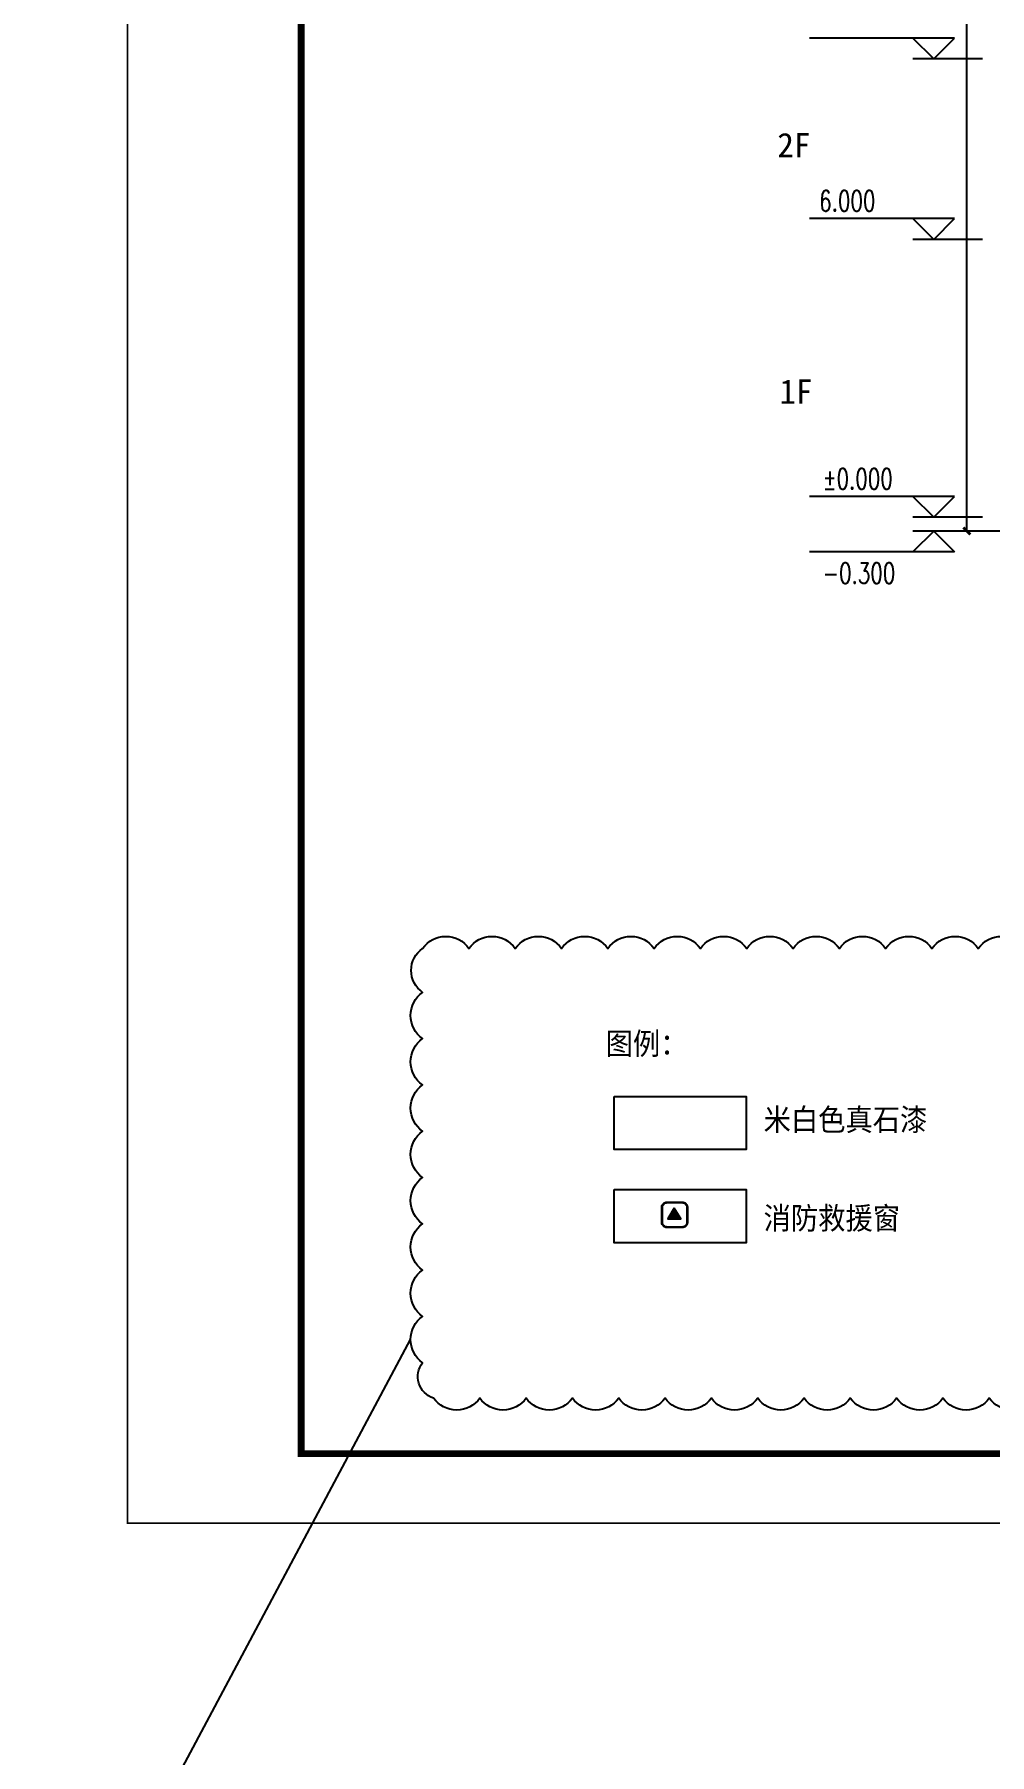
# Model space of a CAD drawing. Extents: x 1738711 to 2346805, y 1189731 to 2516152.
# Drawn here: x 2135904 to 2156531, y 1944109 to 1981268 of the extents above; entities that cross this region are included whole.
import ezdxf
from ezdxf.enums import TextEntityAlignment as Align

# ---------------------------------------------------------------- set-up
doc = ezdxf.new("R2010")
doc.units = 0
doc.header["$LTSCALE"] = 1000
doc.header["$MEASUREMENT"] = 0
for name, color, linetype in [('2', 41, 'Continuous'), ('A-Detl-Thin', 1, 'Continuous'), ('AR-TEXT', 7, 'Continuous'), ('DIM_ELEV', 3, 'Continuous'), ('PUB_DIM', 3, 'Continuous'), ('PUB_TEXT', 7, 'Continuous'), ('TK', 4, 'Continuous'), ('修改位置', 6, 'Continuous')]:
    doc.layers.add(name, color=color, linetype=linetype)
doc.styles.add('_TCH_DIM', font='SIMPLEX', dxfattribs={"bigfont": 'GBCBIG'})
doc.styles.add('_TCH_DIM_T3', font='SIMPLEX', dxfattribs={"width": 0.705882, "bigfont": 'GBCBIG'})
doc.styles.add('STW', font='simhei_0.ttf')
doc.styles.add('宋体', font='SIMSUN.TTF', dxfattribs={"width": 0.75})
doc.styles.add('黑体', font='simhei_0.ttf', dxfattribs={"width": 0.9})
doc.dimstyles.new('_TCH_ARCH&&150', dxfattribs={"dimtxt": 446.25, "dimasz": 150, "dimexe": 375, "dimexo": 450, "dimgap": 189.375, "dimtad": 1, "dimdec": 0, "dimzin": 0, "dimdsep": 46, "dimtxsty": '_TCH_DIM_T3', "dimblk": 'ARCHTICK', "dimcen": 0.09, "dimclrt": 7, "dimazin": 2, "dimtfac": 1, "dimtdec": 0, "dimtix": 1, "dimtmove": 2, "dimatfit": 3, "dimfxl": 1, "dimtolj": 1, "dimtzin": 0, "dimarcsym": 0})

# ---------------------------------------------------------------- blocks, each defined once
blk = doc.blocks.new('hjashrtahreahe')
at = {"layer": 'TK', "color": 7, "const_width": 25}
blk.add_lwpolyline([(0, 59400), (84100, 59400), (84100, 0), (0, 0)], close=True, dxfattribs=at)
at = {"layer": 'TK', "color": 3, "const_width": 100}
blk.add_lwpolyline([(2500, 1000), (2500, 58400), (83100, 58400), (83100, 1000)], close=True, dxfattribs=at)
at = {"layer": 'TK', "style": '宋体', "width": 0.75}
for tag, height, p in [('项目负责人', 350, (6003, 57089)), ('专业负责人', 350, (6003, 56224)), ('设计人', 350, (6003, 55419)), ('版号1', 250, (77304, 22193)), ('时间1', 250, (82405, 22193)), ('版号2', 250, (77304, 21593)), ('时间2', 250, (82405, 21593)), ('版号3', 250, (77304, 20993)), ('时间3', 250, (82405, 20993)), ('建筑会签', 0.0001, (78978, 2403)), ('电气会签', 0.0001, (82128, 2403)), ('结构会签', 0.0001, (78978, 1803)), ('暖通会签', 0.0001, (82128, 1803)), ('给排水会签', 0.0001, (78978, 1250)), ('智能化会签', 0.0001, (82128, 1250))]:
    blk.add_attdef(tag, text='', height=height, dxfattribs=at).set_placement(p, align=Align.CENTER)
for tag, p in [('合作设计单位', (80816, 48986)), ('版号说明1', (79854, 22318)), ('版号说明2', (79854, 21718)), ('版号说明3', (79854, 21118)), ('浙江绿储科技有限公司', (80545, 16036)), ('百兆瓦级集中式熔盐储能关键', (80545, 14953)), ('设备研发及制造基地项目', (80545, 14603)), ('1#研发楼', (80545, 13636)), ('图名', (80545, 12436)), ('工程编号', (78978, 11461)), ('子项编号', (82128, 11461)), ('建筑', (78978, 10711)), ('图号', (82128, 10711)), ('施工图', (78978, 9961)), ('2023.03', (82128, 9961)), ('审定', (79353, 8461)), ('审核', (79353, 7711)), ('工程负责', (79353, 6961)), ('专业负责', (79353, 6211)), ('设计', (79353, 5461)), ('制图', (79353, 4711)), ('校对', (79353, 3961))]:
    blk.add_attdef(tag, text='', height=250, dxfattribs=at).set_placement(p, align=Align.MIDDLE_CENTER)
blk = doc.blocks.new('44444')
at = {"layer": 'A-Detl-Thin'}
h = blk.add_hatch(color=1, dxfattribs=at)
h.dxf.hatch_style = 1
h.paths.add_polyline_path([(4501249, -50474), (4501124, -50678), (4501380, -50678)])
for points in [[(4501005, -50752), (4501005, -50452, -0.414214), (4501105, -50352), (4501405, -50352, -0.414214), (4501505, -50452), (4501505, -50752, -0.414214), (4501405, -50852), (4501105, -50852, -0.414214)], [(4501015, -50752), (4501015, -50452, -0.414214), (4501105, -50362), (4501405, -50362, -0.414214), (4501495, -50452), (4501495, -50752, -0.414214), (4501405, -50842), (4501105, -50842, -0.414214)]]:
    blk.add_lwpolyline(points, format="xyb", close=True, dxfattribs=at)
blk.add_lwpolyline([(4501249, -50474), (4501124, -50678), (4501380, -50678)], close=True, dxfattribs=at)
blk = doc.blocks.new('_ArchTick')
at = {"color": 0, "linetype": 'ByBlock', "const_width": 0.4}
blk.add_lwpolyline([(-0.5, -0.5), (0.5, 0.5)], dxfattribs=at)
blk = doc.blocks.new('*D3551')
at = {"layer": 'Defpoints', "color": 0, "transparency": 16777216}
for p in [(2156040, 2018839), (2160059, 2018839), (2160059, 1970539)]:
    blk.add_point(p, dxfattribs=at)
at = {"layer": 'PUB_DIM', "color": 0, "lineweight": -2, "transparency": 16777216}
for p, q in [((2159609, 2018839), (2155665, 2018839)), ((2156040, 1970539), (2156040, 2018839)), ((2159609, 1970539), (2155665, 1970539))]:
    blk.add_line(p, q, dxfattribs=at)
at = {"layer": 'PUB_DIM', "color": 0, "lineweight": -2, "transparency": 16777216, "xscale": 150, "yscale": 150, "zscale": 150}
for p, rotation in [((2156040, 2018839), 90), ((2156040, 1970539), 270)]:
    blk.add_blockref('_ArchTick', p, dxfattribs=dict(at, rotation=rotation))
at = {"layer": 'PUB_DIM', "color": 7, "transparency": 16777216, "insert": (2155627, 1994689), "char_height": 446.2, "attachment_point": 5, "rotation": 90, "style": '_TCH_DIM_T3'}
blk.add_mtext('\\A1;48300', dxfattribs=at)

msp = doc.modelspace()

# ---------------------------------------------------------------- linework, layer by layer
at = {"layer": '2'}
for points in [[(2148422.2, 1958327.4), (2151276.2, 1958327.4), (2151276.2, 1957180.9), (2148422.2, 1957180.9)], [(2148422.2, 1956312.8), (2151276.2, 1956312.8), (2151276.2, 1955166.3), (2148422.2, 1955166.3)]]:
    msp.add_lwpolyline(points, close=True, dxfattribs=at)
at = {"layer": 'DIM_ELEV'}
for p, q in [((2155776.1, 1981189.1), (2152644.1, 1981189.1)), ((2155326.1, 1980739.1), (2154876.1, 1981189.1)), ((2155326.1, 1980739.1), (2155776.1, 1981189.1)), ((2156376.1, 1980739.1), (2154876.1, 1980739.1)), ((2155776.1, 1977289.1), (2152644.1, 1977289.1)), ((2155326.1, 1976839.1), (2154876.1, 1977289.1)), ((2155326.1, 1976839.1), (2155776.1, 1977289.1)), ((2156376.1, 1976839.1), (2154876.1, 1976839.1)), ((2155776.1, 1971289.1), (2152644.1, 1971289.1)), ((2155326.1, 1970839.1), (2154876.1, 1971289.1)), ((2155326.1, 1970839.1), (2155776.1, 1971289.1)), ((2156376.1, 1970839.1), (2154876.1, 1970839.1)), ((2155326.1, 1970539.1), (2154876.1, 1970089.1)), ((2156376.1, 1970539.1), (2154876.1, 1970539.1)), ((2155326.1, 1970539.1), (2155776.1, 1970089.1)), ((2155776.1, 1970089.1), (2152644.1, 1970089.1))]:
    msp.add_line(p, q, dxfattribs=at)
at = {"layer": '修改位置', "ltscale": 0.5}
msp.add_line((2105727.4, 1881197.6), (2144026.2, 1953075), dxfattribs=at)
msp.add_lwpolyline([(2157523, 1951811.5, -0.5205671), (2156523, 1951811.5, -0.5205671), (2155523, 1951811.5, -0.5205671), (2154523, 1951811.5, -0.5205671), (2153523, 1951811.5, -0.5205671), (2152523, 1951811.5, -0.5205671), (2151523, 1951811.5, -0.5205671), (2150523, 1951811.5, -0.5205671), (2149523, 1951811.5, -0.5205671), (2148523, 1951811.5, -0.5205671), (2147523, 1951811.5, -0.5205671), (2146523, 1951811.5, -0.5205671), (2145523, 1951811.5, -0.5205671), (2144523, 1951811.5, -0.5205671), (2144286.5, 1952575, -0.5205671), (2144286.5, 1953575, -0.5205671), (2144286.5, 1954575, -0.5205671), (2144286.5, 1955575, -0.5205671), (2144286.5, 1956575, -0.5205671), (2144286.5, 1957575, -0.5205671), (2144286.5, 1958575, -0.5205671), (2144286.5, 1959575, -0.5205671), (2144286.5, 1960575, -0.5205671), (2144286.5, 1961523, -0.5205671), (2145286.5, 1961523, -0.5205671), (2146286.5, 1961523, -0.5205671), (2147286.5, 1961523, -0.5205671), (2148286.5, 1961523, -0.5205671), (2149286.5, 1961523, -0.5205671), (2150286.5, 1961523, -0.5205671), (2151286.5, 1961523, -0.5205671), (2152286.5, 1961523, -0.5205671), (2153286.5, 1961523, -0.5205671), (2154286.5, 1961523, -0.5205671), (2155286.5, 1961523, -0.5205671), (2156286.5, 1961523, -0.5205671), (2157286.5, 1961523, -0.5205671)], format="xyb", dxfattribs=at)

# ---------------------------------------------------------------- block references
at = {"xscale": 1.5, "yscale": 1.5, "zscale": 1.5}
msp.add_blockref('hjashrtahreahe', (2137913.5, 1949109.1), dxfattribs=at)
at = {"color": 6, "xscale": 1.1, "yscale": 1.1, "zscale": 1.1}
msp.add_blockref('44444', (-2801651.2, 2011430.6), dxfattribs=at)

# ---------------------------------------------------------------- texts
at = {"style": 'STW'}
for s, p in [('2F', (2151946.9, 1978614.9)), ('1F', (2151991.2, 1973288.8))]:
    msp.add_text(s, height=525.74, dxfattribs=at).set_placement(p)
at = {"layer": 'AR-TEXT', "style": '黑体', "width": 0.9}
for s, p in [('图例：', (2148239.9, 1959227.4)), ('米白色真石漆', (2151650.7, 1957585.4)), ('消防救援窗', (2151650.7, 1955456.7))]:
    msp.add_text(s, height=480, dxfattribs=at).set_placement(p)
at = {"layer": 'PUB_TEXT', "color": 7, "style": '_TCH_DIM', "width": 0.705882}
for s, p in [('6.000', (2152851.1, 1977446.6)), ('%%P0.000', (2152929.1, 1971446.6)), ('-0.300', (2152929.1, 1969406.6))]:
    msp.add_text(s, height=446.25, dxfattribs=at).set_placement(p)

# ---------------------------------------------------------------- dimensions: what is measured, and where the dimension line sits
at = {"layer": 'PUB_DIM'}
dim = msp.add_aligned_dim(p1=(2160058.9, 1970539.1), p2=(2160058.9, 2018839.1), distance=4019.1, dimstyle='_TCH_ARCH&&150', dxfattribs=at)
dim.commit()
dim.dimension.update_dxf_attribs({"geometry": '*D3551', "text_midpoint": (2155627.3, 1994689.1)})

doc.saveas('drawing.dxf')
